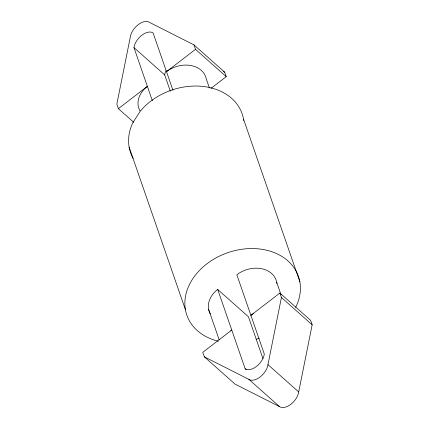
<?xml version="1.0" encoding="UTF-8"?>
<svg xmlns="http://www.w3.org/2000/svg" width="429" height="429" viewBox="0 0 429 429"><rect width="100%" height="100%" fill="white"/><g stroke="black" fill="none" stroke-linecap="round" stroke-linejoin="round"><path stroke-width="0.64" d="M230.77 330.839A25.316 19.536 -19.1 0 1 231.762 330.046L202.761 352.348L204.311 356.81L248.836 379.349A13.508 7.883 -48.4 0 0 260.124 376.989A13.508 7.883 -48.4 0 0 267.959 364.639L281.429 297.495L279.885 293.034L250.885 315.336A25.316 19.536 -19.1 0 1 253.55 313.502M204.311 356.81L235.044 384.116L279.569 406.654A13.508 7.883 -48.4 0 0 290.862 404.295A13.508 7.883 -48.4 0 0 298.697 391.945L312.167 324.801L310.617 320.334L279.885 293.034M133.751 122.313L118.383 108.666L147.378 86.363A25.316 19.536 -19.1 0 0 140.015 110.907M118.383 108.666L116.833 104.199L130.303 37.055A13.508 7.883 -48.4 0 1 138.138 24.705A13.508 7.883 -48.4 0 1 149.431 22.346L193.956 44.884L195.501 49.351L166.506 71.654A25.316 19.536 -19.1 0 1 206.37 79.199L209.4 87.934M210.945 88.412L226.239 76.652L224.689 72.19L193.956 44.884M223.504 71.589L224.689 72.19M195.501 49.351L226.239 76.652M172.989 90.38L153.083 32.899A13.508 7.883 -48.4 0 0 141.79 35.258A13.508 7.883 -48.4 0 0 133.961 47.608L164.693 74.914L170.324 91.162M281.429 297.495L312.167 324.801M210.344 314.007A25.316 19.536 -19.1 0 1 217.707 289.462L248.445 316.768L262.929 358.596M267.959 364.639L298.697 391.945M217.707 289.462L245.179 368.801L246.171 369.68M248.836 379.349L279.569 406.654M243.586 119.316L299.866 281.837M276.7 282.298L281.027 294.787M133.961 47.608L152.349 100.718M208.574 309.223L219.171 339.816M129.134 147.163L185.414 309.684M243.785 120.554A59.073 45.581 -19.1 0 0 201.646 86.299A59.073 45.581 -19.1 0 0 140.251 111.186L132.808 122.742A59.073 45.581 -19.1 0 0 133.151 158.365M218.313 341.216A59.073 45.581 -19.1 0 1 190.031 283.371A59.073 45.581 -19.1 0 1 266.093 250.102A59.073 45.581 -19.1 0 1 295.64 307.395M259.245 338.229A59.073 45.581 -19.1 0 1 256.183 339.296M164.693 74.914A13.508 7.883 -48.4 0 1 166.034 70.554M276.882 283.569A25.316 19.536 -19.1 0 0 262.081 268.801A25.316 19.536 -19.1 0 0 236.835 274.753L264.307 354.086A13.508 7.883 -48.4 0 1 256.472 366.441A13.508 7.883 -48.4 0 1 245.179 368.801"/></g></svg>
